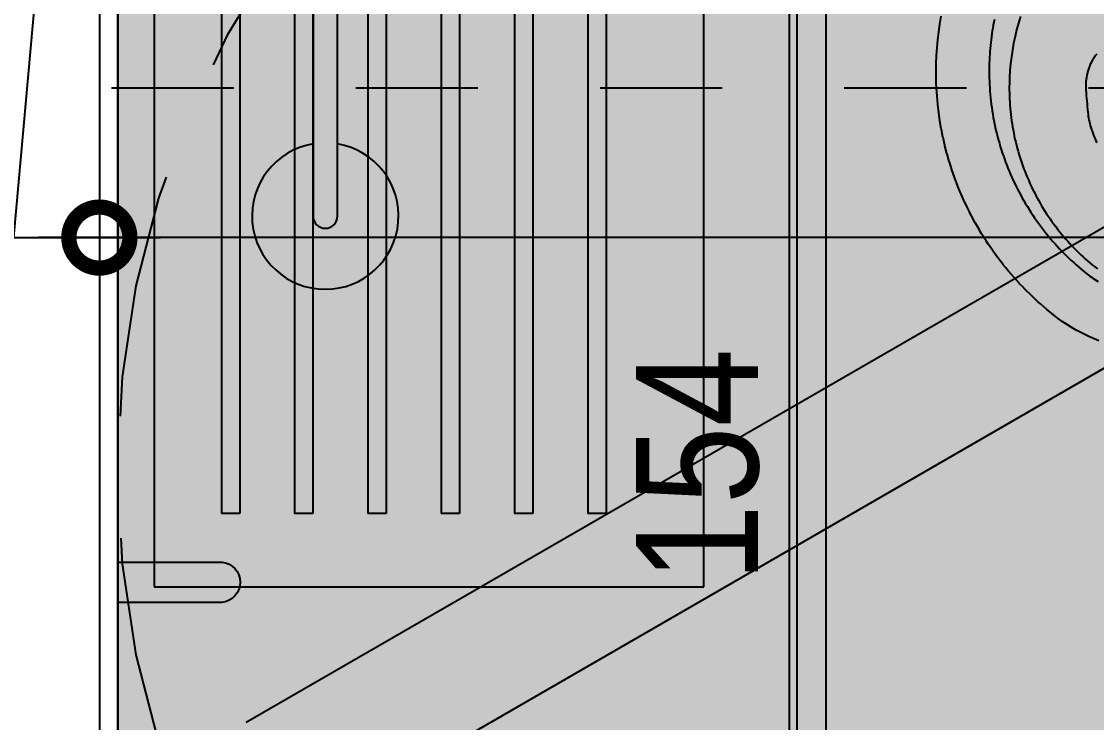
# Model space of a CAD drawing. Header units: metres. Extents: x -23 to 570, y -54 to 184.
# Drawn here: x 5.676 to 6.557, y -48.67 to -48.096 of the extents above; entities that cross this region are included whole.
import ezdxf
from ezdxf.xclip import XClip

# ---------------------------------------------------------------- set-up
doc = ezdxf.new("R2010")
doc.units = ezdxf.units.M
doc.header["$XCLIPFRAME"] = 0
doc.header["$PDMODE"] = 35
doc.linetypes.add('DASHEDX2', pattern=[1.5, 1, -0.5])
doc.linetypes.add('PUC$0$DASHEDX2', pattern=[1.5, 1, -0.5])
for name, color, linetype in [('1', 232, 'DASHEDX2'), ('ARQ-DIM', 2, 'Continuous'), ('PUC$0$ARQ-ALV ACAB', 4, 'Continuous'), ('PUC$0$ARQ-ALV OSSO', 5, 'Continuous'), ('PUC$0$ARQ-AUX1', 1, 'Continuous'), ('PUC$0$ARQ-ENCH', 1, 'Continuous'), ('PUC$0$ARQ-HID', 7, 'Continuous'), ('PUC$0$ARQ-PRJ', 7, 'PUC$0$DASHEDX2'), ('PUC$0$ARQ-SIM', 1, 'Continuous')]:
    doc.layers.add(name, color=color, linetype=linetype)
doc.layers.add('PUC$0$ARQ-FORRO', color=9, linetype='Continuous', lineweight=5)
doc.styles.add('Adesa', font='ARIALN.TTF')
doc.dimstyles.new('ADESA 1-0050', dxfattribs={"dimtxt": 0.1, "dimasz": 0.1, "dimexe": 0.05, "dimexo": 0.05, "dimgap": 0.03, "dimtad": 1, "dimdec": 1, "dimlfac": 100, "dimzin": 12, "dimtxsty": 'Adesa', "dimblk": 'DOTSMALL', "dimcen": 1, "dimdle": 0.05, "dimclrd": 1, "dimclre": 1, "dimclrt": 256, "dimazin": 3, "dimtm": 1e-09, "dimtfac": 1, "dimtdec": 1, "dimtmove": 1, "dimatfit": 0, "dimldrblk": 'DOTSMALL', "dimfxl": 0.8, "dimtvp": 2, "dimtolj": 1, "dimtzin": 0, "dimarcsym": 0})

# ---------------------------------------------------------------- blocks, each defined once
blk = doc.blocks.new('_DotSmall')
at = {"color": 0, "linetype": 'ByBlock', "const_width": 0.5}
blk.add_lwpolyline([(-0.0625, 0, 1), (0.0625, 0, 1)], format="xyb", close=True, dxfattribs=at)
blk = doc.blocks.new('*D677')
at = {"layer": 'ARQ-DIM', "color": 1, "lineweight": -2, "transparency": 16777216}
for p, q in [((7.761146082043575, -48.01996469706363), (7.761146082043575, -48.32264861234039)), ((5.739988700012038, -48.1599717406336), (5.739988700012038, -48.32264861234039)), ((7.811146082043575, -48.2726486123404), (5.689988700012038, -48.2726486123404))]:
    blk.add_line(p, q, dxfattribs=at)
at = {"layer": 'Defpoints', "color": 0, "transparency": 16777216}
for p in [(7.761146082043575, -47.96996469706363), (5.739988700012038, -48.1099717406336, 4.318356323902826e-06), (5.739988700012038, -48.2726486123404)]:
    blk.add_point(p, dxfattribs=at)
at = {"layer": 'ARQ-DIM', "color": 1, "lineweight": -2, "transparency": 16777216, "xscale": 0.1, "yscale": 0.1, "zscale": 0.1, "rotation": 180}
blk.add_blockref('_DotSmall', (5.739988700012038, -48.2726486123404), dxfattribs=at)
at = {"layer": 'ARQ-DIM', "color": 1, "lineweight": -2, "transparency": 16777216, "xscale": 0.1, "yscale": 0.1, "zscale": 0.1}
blk.add_blockref('_DotSmall', (7.761146082043575, -48.2726486123404), dxfattribs=at)
at = {"layer": 'ARQ-DIM', "transparency": 16777216, "insert": (6.750567391027806, -48.19159131356822), "char_height": 0.1, "attachment_point": 5, "style": 'Adesa'}
blk.add_mtext('\\A1;202', dxfattribs=at)
blk = doc.blocks.new('*D683')
at = {"layer": 'ARQ-DIM', "color": 1, "lineweight": -2, "transparency": 16777216}
for p, q in [((6.311272951986268, -47.63993020425341), (6.311272951986268, -49.27849704459662)), ((6.544742271556835, -47.68993020425341), (6.261272951986268, -47.68993020425341)), ((6.34096681167575, -49.22849704459662), (6.261272951986268, -49.22849704459662))]:
    blk.add_line(p, q, dxfattribs=at)
at = {"layer": 'Defpoints', "color": 0, "transparency": 16777216}
for p in [(6.594742271556835, -47.68993020425341, -8.636712647805652e-06), (6.311272951986268, -49.22849704459662), (6.39096681167575, -49.22849704459662, -3.894228944939619e-06)]:
    blk.add_point(p, dxfattribs=at)
at = {"layer": 'ARQ-DIM', "color": 1, "lineweight": -2, "transparency": 16777216, "xscale": 0.1, "yscale": 0.1, "zscale": 0.1}
for p, rotation in [((6.311272951986268, -47.68993020425341), 90), ((6.311272951986268, -49.22849704459662), 270)]:
    blk.add_blockref('_DotSmall', p, dxfattribs=dict(at, rotation=rotation))
at = {"layer": 'ARQ-DIM', "transparency": 16777216, "insert": (6.230215653214084, -48.459213624425), "char_height": 0.1, "attachment_point": 5, "rotation": 90, "style": 'Adesa'}
blk.add_mtext('\\A1;154', dxfattribs=at)
blk = doc.blocks.new('*D779')
at = {"layer": 'ARQ-DIM', "color": 1, "lineweight": -2, "transparency": 16777216}
for p, q in [((5.669988700012038, -48.2726486123404), (5.693672874636868, -48.00730870301697)), ((5.693672874636868, -48.00730870301697), (5.863154457174385, -48.00730870301697)), ((5.599988700012038, -48.1599717406256), (5.599988700012038, -48.32264861234039)), ((5.739988700012038, -48.1599717406336), (5.739988700012038, -48.32264861234039)), ((5.549988700012038, -48.2726486123404), (5.789988700012038, -48.2726486123404))]:
    blk.add_line(p, q, dxfattribs=at)
at = {"layer": 'Defpoints', "color": 0, "transparency": 16777216}
for p in [(5.599988700012038, -48.1099717406256), (5.739988700012038, -48.1099717406336), (5.739988700012038, -48.2726486123404)]:
    blk.add_point(p, dxfattribs=at)
at = {"layer": 'ARQ-DIM', "color": 1, "lineweight": -2, "transparency": 16777216, "xscale": 0.1, "yscale": 0.1, "zscale": 0.1, "rotation": 180}
blk.add_blockref('_DotSmall', (5.599988700012038, -48.2726486123404), dxfattribs=at)
at = {"layer": 'ARQ-DIM', "color": 1, "lineweight": -2, "transparency": 16777216, "xscale": 0.1, "yscale": 0.1, "zscale": 0.1}
blk.add_blockref('_DotSmall', (5.739988700012038, -48.2726486123404), dxfattribs=at)
at = {"layer": 'ARQ-DIM', "transparency": 16777216, "insert": (5.778413665905627, -47.92710406454494), "char_height": 0.1, "attachment_point": 5, "style": 'Adesa'}
blk.add_mtext('\\A1;14', dxfattribs=at)
blk = doc.blocks.new('PUC$0$ARQ-HID-BACIA CX')
for points in [[(-0.6523751588273257, -0.0541343315036613), (-0.6507595438687233, -0.0580827431737987), (-0.6490315837636303, -0.0619838373604864), (-0.6471927759629068, -0.0658344561607294), (-0.6452447023638257, -0.0696314848767372), (-0.6431890253823342, -0.0733718637991103), (-0.6410274938446534, -0.0770525724958304), (-0.6387619302221382, -0.0806706337399135), (-0.6363942335770574, -0.0842231410038323), (-0.6339263756348859, -0.0877072348928607), (-0.6313604047120194, -0.0911200952897105), (-0.6286984084022507, -0.0944589727763798), (-0.6266244517189179, -0.0969534097349936), (-0.6245189867055104, -0.0994212244719677), (-0.6242878038583441, -0.0996883579231565), (-0.6221485288592277, -0.102125355612344), (-0.6199784446677583, -0.1045349769538859), (-0.6197381219696682, -0.1047980726883964), (-0.6153010876634682, -0.1095267573986405), (-0.6150527366648717, -0.1097844171410145), (-0.6104909534093323, -0.1143921745929504), (-0.6102351082828648, -0.1146437699047453), (-0.6079042263445729, -0.1169037522087422), (-0.6055448093753597, -0.1191339386773222), (-0.6052887796451146, -0.1193725567362378), (-0.6004844270242204, -0.1237314918608092), (-0.6002173956943082, -0.1239673212243417), (-0.5952967544759887, -0.1281970729811235), (-0.5950246720724623, -0.1284246855126696), (-0.5925203136427089, -0.1304899304687126), (-0.589989914296922, -0.1325231800549602), (-0.5897144147596194, -0.1327413738660255), (-0.5871566626326512, -0.1347380012047381), (-0.5845737494033969, -0.1367019654578314), (-0.5842904965073858, -0.1369142048150991), (-0.5816785022913677, -0.1388427879865333), (-0.5790421953649059, -0.140738001079086), (-0.5787568607667029, -0.1409400911562386), (-0.5760963118291187, -0.1427964667559252), (-0.573412377127724, -0.1446188595494107), (-0.5731175295433033, -0.1448160320960881), (-0.5704073496833999, -0.1466009228282417), (-0.5676746795843997, -0.1483511866047991), (-0.5673765798312829, -0.1485391682399779), (-0.5646223621507787, -0.1502489448728568), (-0.5618466283106969, -0.1519235446665732), (-0.5615381828904873, -0.1521066716151438), (-0.5587406029606612, -0.1537410042185741), (-0.5559224495288504, -0.1553396258101714), (-0.5556065649691321, -0.1555158713583467), (-0.549914374221153, -0.1585923758147203), (-0.5495860073037946, -0.1587641908721764), (-0.5467071388674541, -0.1602446032015052), (-0.5438096529436365, -0.16168823617366), (-0.5434808775413204, -0.161849147824995), (-0.5376423234909212, -0.1646100819408218), (-0.5372955826059638, -0.1647683855727848), (-0.5313834227084442, -0.1673716444950912), (-0.5310346079767712, -0.1675196574483095), (-0.5250592271766266, -0.1699607164206043), (-0.5247024626992456, -0.1701008738938583), (-0.5186624155881532, -0.1723801885340492), (-0.5183037500846269, -0.1725100239066535), (-0.5122068764315773, -0.1746245777103752), (-0.5118430891551285, -0.1747452693042817), (-0.5056991925991028, -0.1766919200795485), (-0.5053251774877623, -0.1768048818812247), (-0.499132105627254, -0.1785843523322512), (-0.4987547283704858, -0.178687274830537), (-0.4925106116012686, -0.1802998006216114), (-0.4921365650680089, -0.1803910184547988), (-0.4858558417622234, -0.1818329075104827), (-0.4854754637121205, -0.1819148244553901), (-0.4791549131229971, -0.1831867052139557), (-0.478776278989443, -0.1832575773540554), (-0.4724331517509414, -0.1843563076236307), (-0.4720438812975374, -0.1844183030713964), (-0.465664084678636, -0.1853460666752937), (-0.4652831567449313, -0.1853962160592744), (-0.4588793223573903, -0.186151033416678), (-0.4584990071511257, -0.1861906407465597), (-0.4552848432641099, -0.1865022205032858), (-0.4520669558796017, -0.1867726375450331), (-0.4516963343355941, -0.1868011215153444), (-0.4452628376557614, -0.1872083181740152), (-0.4448801186726287, -0.1872273598574168), (-0.4416533703067387, -0.1873647050688589), (-0.4384250822667754, -0.1874608090105596), (-0.4380552619817239, -0.1874691201083181), (-0.4315546323702364, -0.1875293245066416), (-0.4250612298003135, -0.1874247523575434), (-0.4185785421050383, -0.1871556236145295), (-0.41211002569559, -0.1867222210747457), (-0.4056590898502678, -0.1861249060903844), (-0.399229159558331, -0.1853641185682306), (-0.3928236440980726, -0.1844403612590497), (-0.3864459370368394, -0.1833541683355122)], [(-0.3889663834895316, -0.1397790512197332), (-0.3913327682694572, -0.1402497987112099), (-0.3937043062442313, -0.1406936333283113), (-0.3960807460384927, -0.1411104450944265), (-0.3984617420111221, -0.141500186876641), (-0.4008470113648457, -0.1418628586749548), (-0.403236224169504, -0.1421984604893112), (-0.4056290819168568, -0.142506882343099), (-0.4080252860986704, -0.142788014259537), (-0.4104245224957454, -0.1430416519961284), (-0.4128264768888812, -0.1432676070213859), (-0.415230850769845, -0.1434660678667967), (-0.4176372827865508, -0.1436376943927655), (-0.4200454587198054, -0.1437832093033364), (-0.4224550800613757, -0.1439027068643384), (-0.4248659111468527, -0.143994113229013), (-0.4272776377570439, -0.144054757534235), (-0.4296898514069979, -0.1440821888702146), (-0.4321021750336628, -0.1440800521796461), (-0.4345144043945767, -0.144058056835803), (-0.4369266023335642, -0.1440261164543415), (-0.4396380312147842, -0.1438888497977189), (-0.4423486745480078, -0.1437450316707611), (-0.4450583123797999, -0.1435880948923511), (-0.4477665048032762, -0.1434115194140588), (-0.4504727333567688, -0.1432087223437009), (-0.4531763538909175, -0.1429731364999895), (-0.4558764394590895, -0.1426982732565705), (-0.4585720945365708, -0.1423805819364645), (-0.4612628006616859, -0.1420214293931679), (-0.463948102216591, -0.1416226695199896), (-0.4666276378492144, -0.1411861719211345), (-0.4693011247622822, -0.1407137276460446), (-0.4719682958694662, -0.1402071748769629), (-0.4746289626392512, -0.139668210397673), (-0.477282795141484, -0.1390973840916843), (-0.4799293534692808, -0.1384943503178704), (-0.4825681662938452, -0.1378587320132567), (-0.4851987622863875, -0.1371901835367169), (-0.4878206072742657, -0.136488343536115), (-0.4904332142177239, -0.1357528349484767), (-0.4930360803660392, -0.1349834221093431), (-0.4956287343904222, -0.1341802464174009), (-0.4982107992278415, -0.1333435435370518), (-0.500781866393325, -0.1324736119765077), (-0.5033415431128816, -0.1315707109665993), (-0.5058894366125202, -0.130635099738214), (-0.5084251384072687, -0.1296670532330779), (-0.5109482714341027, -0.128666783549221), (-0.5134584114971048, -0.1276344399407492), (-0.51595515011131, -0.1265701716617116), (-0.5184380630808008, -0.125474104399899), (-0.5209067262096668, -0.1243463874093038), (-0.5233607310129429, -0.123187154233193), (-0.525799653294726, -0.1219965541256158), (-0.5282231002810036, -0.1207747834736494), (-0.5306306791977847, -0.1195220779416388), (-0.533022028692983, -0.1182386967603577), (-0.5353967874145411, -0.1169248755943215), (-0.5377545861548825, -0.1155808658188278), (-0.5400950557064519, -0.1142069109538113), (-0.5424178347171777, -0.1128032466635602), (-0.5447224989911419, -0.111370045768723), (-0.5470086007659916, -0.1099074653789387), (-0.5492756844238758, -0.108415639037247), (-0.5515233100579309, -0.1068947238532871), (-0.5537510141948303, -0.105344876936698), (-0.5559583333612608, -0.1037662475415288), (-0.5581448904941908, -0.1021590948987239), (-0.5603105913278486, -0.1005239924582213), (-0.5624553887293687, -0.0988615529475112), (-0.5645792591322945, -0.0971724048049794), (-0.5666822025366401, -0.0954571371916302), (-0.5687642032314458, -0.0937163628348401), (-0.5708252690721807, -0.0919506394737653), (-0.5728647637649757, -0.0901598806981099), (-0.5748812261905627, -0.0883431909831245), (-0.5768730773974653, -0.0864996433821546), (-0.5788386834458592, -0.0846283580815168), (-0.5807763789739937, -0.0827284866893194), (-0.5826844279207961, -0.0807992200912224), (-0.5845614320108368, -0.0788401655130713), (-0.5864096693333068, -0.0768542294825636), (-0.5882335311014943, -0.0748463609520798), (-0.5900347219545523, -0.0728245568001), (-0.5918179237585193, -0.0707936245804319), (-0.5935927123434654, -0.0687525509361819), (-0.595367037455091, -0.0667020350050223), (-0.5963633636880205, -0.0654381943301417), (-0.597359422834636, -0.0641632892117912), (-0.5983457843912491, -0.0628777949064272), (-0.5993110186345377, -0.0615852188859378), (-0.6002500312857535, -0.0602814095290967), (-0.601164381657675, -0.0589604320208252), (-0.6020553698322219, -0.0576234528998896), (-0.6029242566139317, -0.0562719372133245), (-0.603772322446041, -0.0549072832365312)], [(-0.3865199985018037, -0.1184283123353964), (-0.3919765405622613, -0.1200763134739589), (-0.3974677410002556, -0.1215629787652972), (-0.4029891379031767, -0.1228874283957282), (-0.4085363322022532, -0.1240489318055609), (-0.4141048934067939, -0.1250468527009332), (-0.4196904067370612, -0.1258806961865559), (-0.4252884574133235, -0.1265500930549877), (-0.4308946934996955, -0.127054784075284), (-0.4365046373726075, -0.1273946357042917), (-0.4390366942246687, -0.1274940153811315), (-0.4415710762987858, -0.1275598757250407), (-0.4441073279771361, -0.1275921146147709), (-0.4466449936418755, -0.1275906299290739), (-0.4491836176751677, -0.12755534311313), (-0.4517227444591825, -0.127486159901224), (-0.4542619026651096, -0.1273830253049653), (-0.4568006209641668, -0.1272458607695341), (-0.4593384437385028, -0.1270746113066536), (-0.4618748839483759, -0.1268692297834093), (-0.4644094702649754, -0.1266296847778392), (-0.4669417470704717, -0.1263559291570857), (-0.4694712116141419, -0.1260479393546632), (-0.4719973768562369, -0.1257056996597328), (-0.4745197871789131, -0.1253292100722376), (-0.4770379555424215, -0.1249184627366446), (-0.479551379196039, -0.1244734655084301), (-0.4820595868109693, -0.1239942340986602), (-0.4845620913474562, -0.1234807999291831), (-0.4870583900547844, -0.1229331944219041), (-0.489548011604157, -0.1223514568542612), (-0.4920304689558109, -0.121735634359112), (-0.4945052593590377, -0.1210857976358), (-0.496971895774074, -0.1204020173836113), (-0.4994298911611709, -0.1196843643018894), (-0.5018787741915248, -0.1189329248008732), (-0.50431804211442, -0.1181478010018679), (-0.5067472078901007, -0.1173290871705888), (-0.5091657844788104, -0.1164769089947697), (-0.5115732848407929, -0.1155913764510217), (-0.513969253358205, -0.1146726230826118), (-0.5163531872803376, -0.1137207981435893), (-0.5187246152783942, -0.1127360273216311), (-0.5210830660235644, -0.1117184834373859), (-0.5234280681870729, -0.1106683236003789), (-0.5257591504401093, -0.109585720631145), (-0.5280758414538697, -0.1084708473503326), (-0.5303776856105316, -0.1073239080003248), (-0.532664219436775, -0.1061450911126656), (-0.5349349716037965, -0.1049346009299086), (-0.5371895022047255, -0.1036926574053893), (-0.539427355621726, -0.1024194726371377), (-0.5416480762369461, -0.1011152822894985), (-0.5438512319990068, -0.0997803298824067), (-0.5460363751455475, -0.0984148589356835), (-0.5482030736251602, -0.0970191286802162), (-0.5503508953864582, -0.0955933904913593), (-0.5524794240889932, -0.0941379114553627), (-0.5545882276813856, -0.0926529822250757), (-0.5566768976786634, -0.0911388698867484), (-0.5587450334513521, -0.0895958808041826), (-0.5607922186590173, -0.0880243134855334), (-0.5628180526721849, -0.0864244585835934), (-0.5648221505723257, -0.0847966460284795), (-0.566804127440939, -0.08314119003941299), (-0.5687635905040054, -0.0814584126911484), (-0.5707001784094672, -0.0797486517692221), (-0.5726135140942789, -0.0780122529147605), (-0.5745032283508849, -0.0762495460579942), (-0.5763689833936354, -0.0744608925509454), (-0.5782104257259562, -0.0726466458902166), (-0.5800272097067066, -0.07080716742788701), (-0.581819005405741, -0.0689428263715115), (-0.5835854828929004, -0.0670540076396549), (-0.5853263358044603, -0.0651410686565726), (-0.5870412420657516, -0.0632044061240151), (-0.5887298311654307, -0.0612444937231374), (-0.5899453030262904, -0.05978588585387), (-0.5911309306150372, -0.0583025827079666), (-0.5922862753285756, -0.0567951435998282), (-0.5934108658381163, -0.0552642126789635)]]:
    blk.add_lwpolyline(points)
blk.add_lwpolyline([(-0.4173602828525774, -0.0559801454105866), (-0.4187049524883763, -0.0569982509616978), (-0.4194322756659262, -0.0575144816820341), (-0.4201498737592928, -0.0580014900169488), (-0.4208700170281646, -0.0584688792907002), (-0.4215926426287028, -0.0589172504475357), (-0.4223194787664896, -0.0593481942220535), (-0.4230488600797814, -0.0597611450197917), (-0.4237808179904974, -0.0601566016636355), (-0.4245154781863151, -0.0605350197714927), (-0.4252545688728234, -0.0608975815930819), (-0.4259965660869156, -0.0612437922331708), (-0.4267416112272288, -0.0615739855495861), (-0.4274898771143186, -0.0618884404119911), (-0.4282429662660975, -0.0621879659347258), (-0.4289995746728934, -0.0624721497050871), (-0.4297598751552627, -0.0627411606159569), (-0.4305240405337686, -0.0629951361381984), (-0.4312933748180825, -0.0632345201064197), (-0.4320668725067735, -0.0634589865182136), (-0.4328447064203901, -0.0636685746510182), (-0.4336270179575834, -0.0638632923602529), (-0.4344148126197779, -0.0640433006833234), (-0.4352074776795405, -0.0642083521725283), (-0.4360051859574341, -0.0643583800563477), (-0.4368081102740078, -0.0644932822134763), (-0.4376171304430301, -0.0646130272221228), (-0.4384317751356904, -0.0647173519235764), (-0.4392523114383168, -0.0648060677864066), (-0.4400789593043372, -0.0648789705680599), (-0.4409120329529587, -0.0649358088932388), (-0.4417518151814619, -0.0649763038923368), (-0.4425986673419118, -0.0650001413462462), (-0.4435809046920201, -0.0650065599114385, -0.0161126488500372), (-0.4466353934095296, -0.064891812729087, -0.0089659709095886), (-0.4651340190084241, -0.063265693224281), (-0.4666657055050507, -0.0630869627710524), (-0.4681996764966671, -0.062873183739697), (-0.4697393034338547, -0.0626237722513281), (-0.4712844449179558, -0.0623380723733078), (-0.4728347867297913, -0.0620153928234402), (-0.4743898889624775, -0.0616550187530436), (-0.4759491860214525, -0.0612562353133797), (-0.4775117666710429, -0.0608183708610284), (-0.4790769239180577, -0.0603406987640085), (-0.4806431966432286, -0.0598226927051826), (-0.482209359391682, -0.0592637949455082), (-0.48377406102086, -0.0586635145174057), (-0.4853358404115015, -0.058021415441857), (-0.4868931578895328, -0.057337120655717), (-0.4884443952260753, -0.0566103395063067), (-0.4899879027703521, -0.0558408520401201)], format="xyb")
blk = doc.blocks.new('PUC$0$CHUVEIRO')
at = {"ltscale": 0.025}
blk.add_lwpolyline([(-0.0099994489387255, -0.2400000229602898, 0.9999999999999998), (0.0100005510612036, -0.2399999770385198), (0.0099999999999645, 2.29608566e-08), (-0.0099999999999645, -2.29608566e-08)], format="xyb", close=True, dxfattribs=at)
blk.add_arc((5.510612389999999e-07, -0.2399999999994048), 0.06, 99.59419978302523, 80.40606332933514, dxfattribs=at)
blk = doc.blocks.new('PUC$0$pl apto tipo 3 puc')
at = {"layer": 'PUC$0$ARQ-AUX1', "elevation": 8.636712647805652e-06}
for points in [[(-6.34404063453641, -1.983799191705375), (-6.344041547818196, -1.053802997147389)], [(-6.314040634536428, -1.983799171437968), (-6.314041547818225, -1.05380296674629)]]:
    blk.add_lwpolyline(points, dxfattribs=at)
at = {"layer": 'PUC$0$ARQ-HID', "lineweight": -2, "extrusion": (0, 0, -1), "zscale": -1, "rotation": 269.9999377319893}
blk.add_blockref('PUC$0$ARQ-HID-BACIA CX', (6.621832399274109, -2.293910886570025, -1.295506897170848e-05), dxfattribs=at)
at = {"layer": 'PUC$0$ARQ-HID', "lineweight": -2, "rotation": 180}
blk.add_blockref('PUC$0$CHUVEIRO', (-5.934036781141099, -1.983799203925313, 8.636712647805652e-06), dxfattribs=at)
blk = doc.blocks.new('PUC$0$ARQ-CUBA OP2')
blk.add_lwpolyline([(-0.0009015656660267763, -0.3869910986333934), (-0.0009015656660267763, -0.6248783177107669)])
blk = doc.blocks.new('PUC$0$CHUVEIRO ACESSIVEL')
blk.add_line((0, 0.3000000000000007), (-0.899999999374721, 0.3000000000000007))
at = {"layer": 'PUC$0$ARQ-PRJ'}
for p, q in [((-0.6123894474430003, 0.6999244893097973), (-0.1062529594940678, 0.6999244893097973)), ((-0.1062529594940678, 0.6999244893097973), (-0.1062529594940678, 0.684924489294918)), ((-0.5965314715976078, 0.684924489294918), (-0.1062529594940678, 0.684924489294918)), ((-0.6862620819519165, 0.6399244893107614), (-0.1062529594940678, 0.6399244893107614)), ((-0.1062529594940678, 0.6399244893107614), (-0.1062529594940678, 0.6249244892967916)), ((-0.6862620819519165, 0.6249244892967916), (-0.1062529594940678, 0.6249244892967916)), ((-0.6862620819519165, 0.579924489312635), (-0.1062529594940678, 0.579924489312635)), ((-0.1062529594940678, 0.579924489312635), (-0.1062529594940678, 0.5649244892986651)), ((-0.6862620819519165, 0.5649244892986651), (-0.1062529594940678, 0.5649244892986651)), ((-0.6862620819519165, 0.5199244893167823), (-0.106252959494068, 0.5199244893167823)), ((-0.106252959494068, 0.5199244893167823), (-0.106252959494068, 0.5049244893019029)), ((-0.6862620819519165, 0.5049244893019029), (-0.106252959494068, 0.5049244893019029)), ((-0.6862620819519165, 0.4599244893186558), (-0.106252959494068, 0.4599244893186558)), ((-0.106252959494068, 0.4599244893186558), (-0.106252959494068, 0.444924489304686)), ((-0.6862620819519165, 0.444924489304686), (-0.106252959494068, 0.444924489304686)), ((-0.6862620819519165, 0.3999244893214389), (-0.106252959494068, 0.3999244893214389)), ((-0.106252959494068, 0.3999244893214389), (-0.106252959494068, 0.3849244893079238)), ((-0.6862620819519165, 0.3849244893079238), (-0.106252959494068, 0.3849244893079238))]:
    blk.add_line(p, q, dxfattribs=at)
blk.add_lwpolyline([(-0.6299999993838341, 0.7799999999998182), (-0.7462620815430441, 0.7799999999998182), (-0.7462620815430441, 0.3300000000170265), (-0.04625295990294043, 0.3300000000170265), (-0.0462529599029402, 0.7799999999998182), (-0.6299999993838341, 0.7799999999998182)], dxfattribs=at)
at = {"layer": 'PUC$0$ARQ-SIM'}
blk.add_lwpolyline([(-0.06649999937413753, 0.3000000000000007), (-0.06649999937521067, 0.3851999896697329, -0.9132146379288371), (-0.033499999374204, 0.3851999896697613), (-0.03349999937413628, 0.3000000000000007)], format="xyb", dxfattribs=at)
blk = doc.blocks.new('PUC$0$pl forro pcd 3')
at = {"layer": 'PUC$0$ARQ-FORRO'}
h = blk.add_hatch(color=256, dxfattribs=at)
h.dxf.hatch_style = 1
h.paths.add_polyline_path([(-1.991149789192534, 1.468286743637329), (-1.244751821616319e-07, 1.468286743637329), (-1.244751821616319e-07, -0.04000005268848383), (-1.991149789192534, -0.04000005268848383)])
at = {"layer": 'PUC$0$ARQ-FORRO', "elevation": 1.295506897170848e-05}
blk.add_lwpolyline([(-1.991149789192534, 1.468286743637329), (-1.244751821616319e-07, 1.468286743637329), (-1.244751821616319e-07, -0.04000005268848383), (-1.991149789192534, -0.04000005268848383)], close=True, dxfattribs=at)
blk = doc.blocks.new('PUC$0$A$Cc7140bc5')
at = {"layer": 'PUC$0$ARQ-PRJ', "ltscale": 50}
for p, q in [((1.444337849578005, 1.32294928566489, -4.31835632386856e-06), (0.1201468146391562, 0.5584261426952253)), ((1.493953980640072, 1.236125119046392), (0.1701468682713312, 0.4718236332805645))]:
    blk.add_line(p, q, dxfattribs=at)
blk = doc.blocks.new('PUC')
at = {"layer": 'PUC$0$ARQ-ALV ACAB', "elevation": -4.318356323902826e-06}
blk.add_lwpolyline([(5.754988700012038, -47.68998700599053), (5.754988700012038, -49.21327674836628)], dxfattribs=at)
at = {"layer": 'PUC$0$ARQ-ALV OSSO'}
blk.add_lwpolyline([(5.739988700012038, -47.68998700599053), (5.739988700012038, -49.22849363697873)], dxfattribs=at)
at = {"layer": 'PUC$0$ARQ-PRJ', "ltscale": 0.2}
blk.add_circle((6.504996090776818, -48.46330332398513), 0.75, dxfattribs=at)
at = {"layer": 'PUC$0$ARQ-ALV ACAB', "rotation": 180}
blk.add_blockref('PUC$0$pl apto tipo 3 puc', (-0.009043289903318374, -49.99880853777615, -8.636712647805652e-06), dxfattribs=at)
at = {"layer": 'PUC$0$ARQ-ENCH'}
blk.add_blockref('PUC$0$A$Cc7140bc5', (5.739988700012038, -49.22832344872342), dxfattribs=at)
at = {"layer": 'PUC$0$ARQ-FORRO'}
blk.add_blockref('PUC$0$pl forro pcd 3', (7.746138364729535, -49.17327333192627, -4.318356323902826e-06), dxfattribs=at)
at = {"layer": 'PUC$0$ARQ-HID', "rotation": 270}
blk.add_blockref('PUC$0$CHUVEIRO ACESSIVEL', (5.454988700012037, -48.60498658766367, -4.318356323902826e-06), dxfattribs=at)
at = {"layer": 'PUC$0$ARQ-HID', "xscale": -1, "rotation": 179.999394241845}
blk.add_blockref('PUC$0$ARQ-CUBA OP2', (5.755886319347239, -49.21238294261992, 1.549267933196891e-06), dxfattribs=at)
blk = doc.blocks.new('est-lo-07-6sb-r00')
at = {"layer": '1'}
blk.add_lwpolyline([(555.003309, 185.0035260000001), (775.0108700000001, 185.0035260000001)], dxfattribs=at)

msp = doc.modelspace()

# ---------------------------------------------------------------- block references
msp.add_blockref('PUC', (0, 0))
at = {"linetype": 'Continuous'}
ref = msp.add_blockref('est-lo-07-6sb-r00', (0, -50), dxfattribs=dict(at, xscale=0.01, yscale=0.01, zscale=0.01))
XClip(ref).set_block_clipping_path([(-2376.938745374719, -332.406408918996), (3843.23007627645, 424.4148867242975)])

# ---------------------------------------------------------------- dimensions: what is measured, and where the dimension line sits
at = {"layer": 'ARQ-DIM'}
for base, p1, p2, angle, picture, middle in [((6.311272951986268, -49.22849704459662, 3.894228944939294e-06), (6.594742271556831, -47.68993020425339, -4.742483702866358e-06), (6.390966811675747, -49.22849704459659), 270, '*D683', (6.230215653214084, -48.459213624425, 3.894228944939294e-06)), ((5.739988700012038, -48.2726486123404, -4.318356323902826e-06), (7.761146082043575, -47.96996469706363, -4.318356323902826e-06), (5.739988700012038, -48.1099717406336), 180, '*D677', (6.750567391027806, -48.19159131356822, -4.318356323902826e-06))]:
    dim = msp.add_linear_dim(base=base, p1=p1, p2=p2, angle=angle, dimstyle='ADESA 1-0050', override={"dimdec": 0}, dxfattribs=at)
    dim.commit()
    dim.dimension.update_dxf_attribs({"geometry": picture, "text_midpoint": middle})
dim = msp.add_linear_dim(base=(5.739988700012038, -48.2726486123404), p1=(5.599988700012038, -48.1099717406256), p2=(5.739988700012038, -48.1099717406336), dimstyle='ADESA 1-0050', dxfattribs=at)
dim.commit()
dim.dimension.update_dxf_attribs({"geometry": '*D779', "text_midpoint": (5.723672874636868, -48.00730870301697), "dimtype": 160})

doc.saveas('drawing.dxf')
